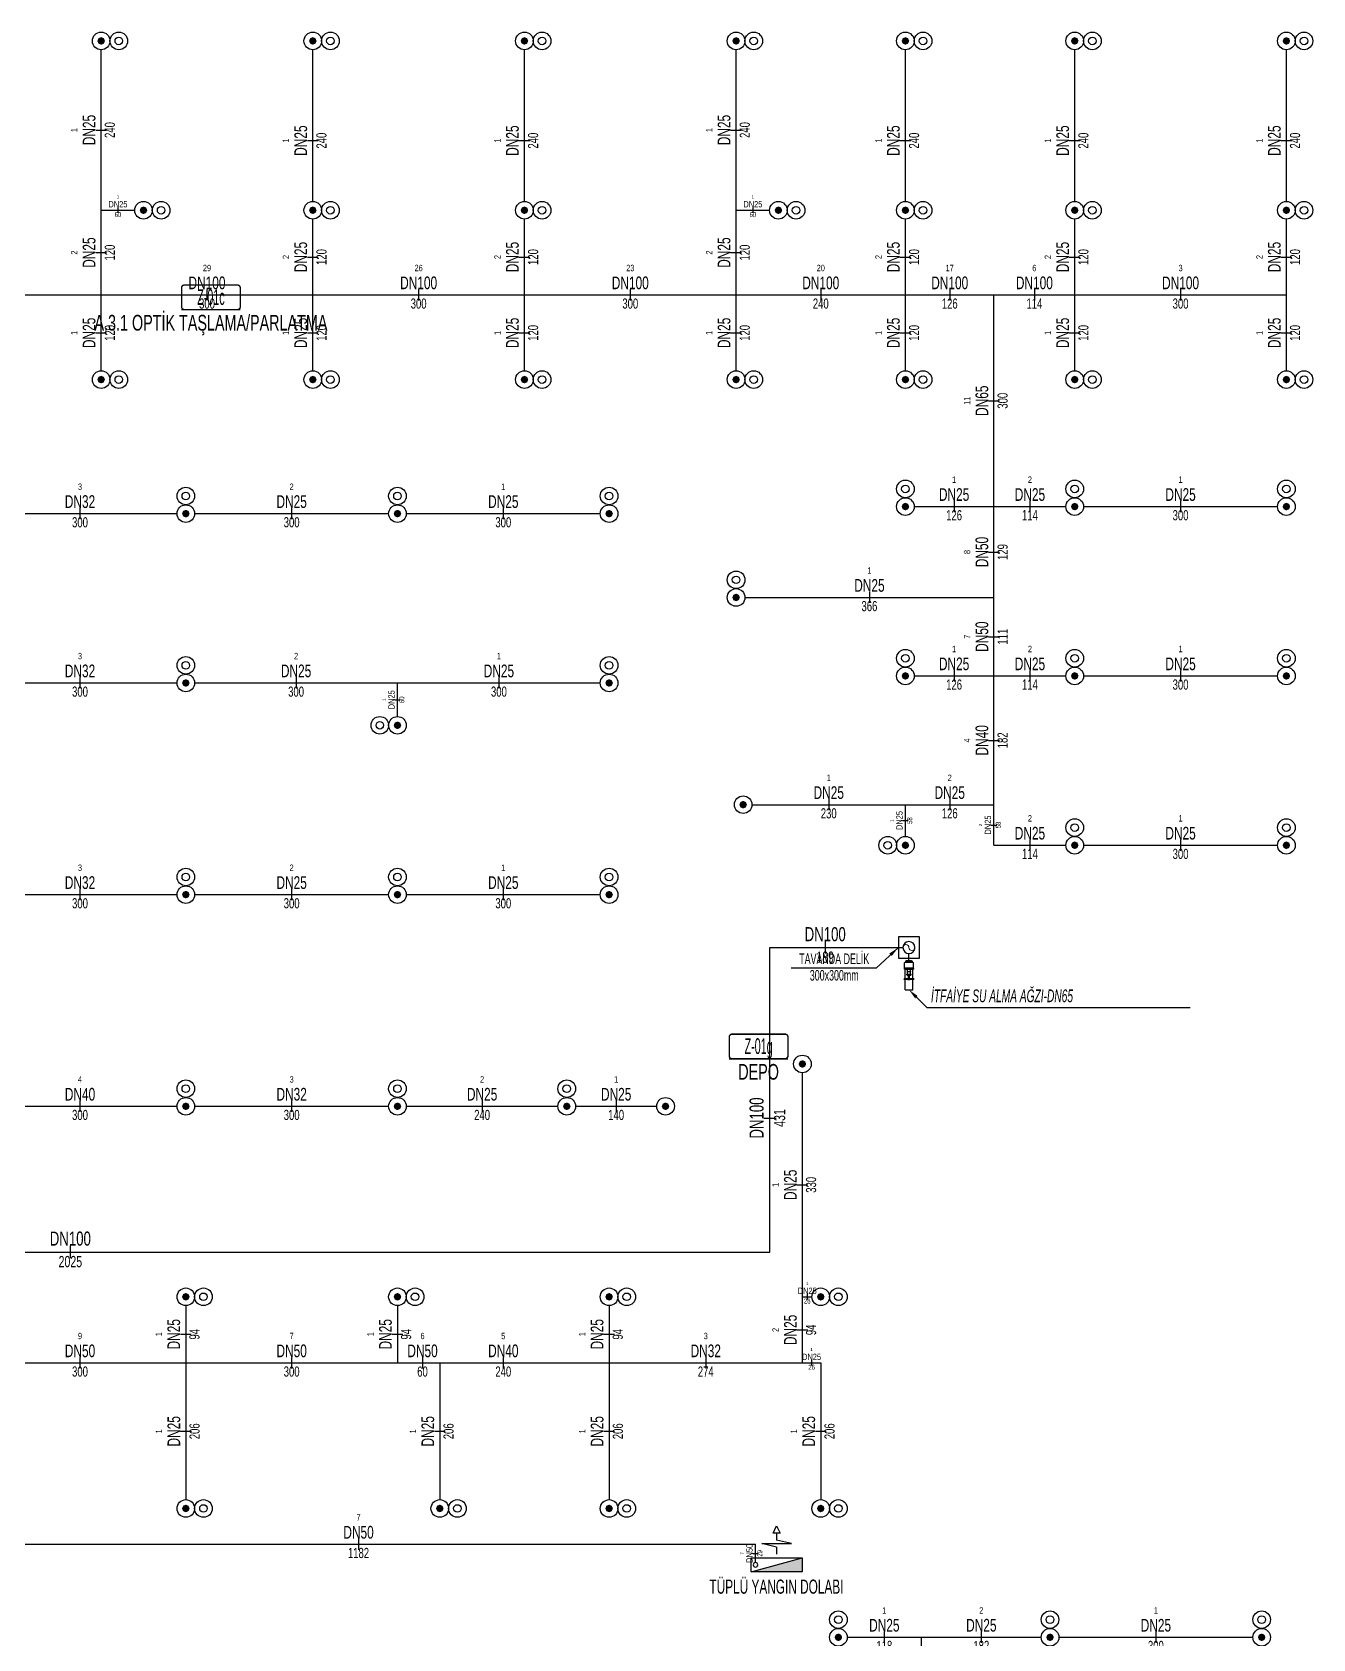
# Model space of a CAD drawing. Header units: centimetres. Extents: x 394264 to 551709, y 50011 to 59011.
# Drawn here: x 496332 to 498147, y 54418 to 56695 of the extents above; entities that cross this region are included whole.
import ezdxf
from ezdxf import colors
from ezdxf.entities.mleader import LeaderData, LeaderLine
from ezdxf.enums import TextEntityAlignment as Align
from ezdxf.math import Vec2, Vec3

# ---------------------------------------------------------------- set-up
doc = ezdxf.new("R2010")
doc.units = ezdxf.units.CM
doc.layers.get('0').update_dxf_attribs({"lineweight": 9})
for name, color, linetype, lineweight in [('-M-FIRE REZERVASYON', 2, 'Continuous', 30), ('-M-FIRE RISER', 7, 'Continuous', 30), ('-M-FIRE VALVE', 7, 'Continuous', 30), ('-M-YNGN-ZON4', 3, 'SP', 30), ('-M-YNGN-ZON6', 11, 'SP', 30), ('-M-YNGN-ZON7', 60, 'SP', 30), ('-M-YNGN-ZON7-CAP-', 7, 'Continuous', 25), ('0-MEK-YNG-YAZI', 71, 'Continuous', 35)]:
    doc.layers.add(name, color=color, linetype=linetype, lineweight=lineweight)
for name, color, linetype in [('-M-MAHAL-DEBILER', 7, 'Continuous'), ('-M-MAHAL-ETIKET-NOT', 7, 'Continuous'), ('-M-MAHAL-ETIKET-NOTM', 7, 'Continuous'), ('-M-MAHAL-ETK-', 7, 'Continuous'), ('-M-MAHAL-HAVA-DEGISIM', 7, 'Continuous'), ('-M-MAHAL-NO', 7, 'Continuous'), ('-M-MAHAL-NOM', 7, 'Continuous'), ('-M-YNGN-BORUID', 7, 'Continuous'), ('-M-YNGN-BORUUZUN', 7, 'Continuous'), ('-M-YNGN-BORUYUK', 7, 'Continuous'), ('-M-YNGN-FHC', 1, 'Continuous'), ('-M-YNGN-SPR-YUK', 7, 'Continuous'), ('-M-YNGN-ZON4-CAP-', 7, 'Continuous'), ('-M-YNGN-ZON4-SPR-', 7, 'Continuous'), ('-M-YNGN-ZON6-CAP-', 7, 'Continuous'), ('-M-YNGN-ZON6-SPR-', 7, 'Continuous')]:
    doc.layers.add(name, color=color, linetype=linetype)
doc.layers.add('-M-YNGN-SPR-CAPCIZGI', color=188, linetype='Continuous', plot=False)
doc.styles.add('-M-ISSO-TEXT-TTF', font='ARIALN.TTF')
doc.styles.add('-M-MHLETK-NOT', font='romans.shx', dxfattribs={"width": 0.7})
doc.styles.add('-M-MHLETK-TEXT', font='ARIALN.TTF', dxfattribs={"width": 0.7})
doc.styles.add('CIZGI', font='tahoma.ttf', dxfattribs={"width": 0.8, "oblique": 20})
doc.styles.add('GMD_', font='ARIALNI.TTF', dxfattribs={"height": 18})
doc.styles.add('HCAD', font='HCAD.SHX', dxfattribs={"width": 0.8, "height": 0.2})
doc.styles.add('PIPESIZE', font='hcad.shx', dxfattribs={"width": 0.8})
doc.styles.add('SPR-NOT', font='romans.shx')
doc.styles.get("Standard").update_dxf_attribs({"font": 'arial.ttf'})
doc.styles.add('YAZI', font='arial.ttf', dxfattribs={"width": 0.6, "height": 40})
doc.linetypes.add('SP', pattern='A,2,-0.1,["SP",CIZGI,S=0.14,R=0.2,X=0,Y=-0.07],-0.255', length=2.355)
doc.dimstyles.get("Standard").update_dxf_attribs({"dimtxt": 0.18, "dimasz": 0.18, "dimexe": 0.18, "dimexo": 0.0625, "dimgap": 0.09, "dimtad": 0, "dimtih": 1, "dimtoh": 1, "dimdec": 4, "dimzin": 0, "dimdsep": 46, "dimtxsty": 'Standard', "dimcen": 0.09, "dimadec": 0, "dimazin": 0, "dimtfac": 1, "dimtdec": 4, "dimtofl": 0, "dimtmove": 0, "dimatfit": 3, "dimfxl": 1, "dimtolj": 1, "dimtzin": 0, "dimarcsym": 0})

# ---------------------------------------------------------------- blocks, each defined once
blk = doc.blocks.new('M-MHLETK-YNG')
at = {"layer": '-M-MAHAL-ETIKET-NOTM', "color": 3, "style": '-M-ISSO-TEXT-TTF', "width": 0.8, "flags": 8}
blk.add_attdef('MAH-ADI2', text='', height=1.11, dxfattribs=at).set_placement((0, -2.55), align=Align.MIDDLE_CENTER)
at = {"layer": '-M-MAHAL-HAVA-DEGISIM', "style": '-M-MHLETK-NOT', "width": 0.5, "flags": 8}
blk.add_attdef('HAVADEG', text='', height=0.6, dxfattribs=at).set_placement((0, 3.61), align=Align.MIDDLE_CENTER)
blk.add_wipeout([(-2.08, 1.74), (2.08, 1.74), (2.08, 0), (-2.08, 0)]).dxf.layer = '-M-MAHAL-ETK-'
at = {"layer": '-M-MAHAL-ETK-', "color": 0}
for p, q in [((-2.08, 0), (2.08, 0)), ((-1.16, 0), (-1.16, 0))]:
    blk.add_line(p, q, dxfattribs=at)
blk.add_lwpolyline([(-1.88, 1.74, 0.1, 0.1, 0), (1.88, 1.74, 0.1, 0.1, -0.414214), (2.08, 1.54, 0.1, 0.1, 0), (2.08, 0.2, 0.1, 0.1, -0.414214), (1.88, 0, 0.1, 0.1, 0), (-1.88, 0, 0.1, 0.1, -0.414214), (-2.08, 0.2, 0.1, 0.1, 0), (-2.08, 1.54, 0.1, 0.1, -0.414214)], format="xyseb", close=True, dxfattribs=at)
at = {"layer": '-M-MAHAL-DEBILER', "color": 4, "style": '-M-MHLETK-NOT', "width": 0.5, "flags": 8}
blk.add_attdef('DEBIS', text='', height=0.4, dxfattribs=at).set_placement((-2.17, 2.15), align=Align.MIDDLE_CENTER)
at = {"layer": '-M-MAHAL-DEBILER', "color": 191, "style": '-M-MHLETK-NOT', "width": 0.5, "flags": 8}
blk.add_attdef('DEBIR', text='', height=0.4, dxfattribs=at).set_placement((-1.61, 2.15), align=Align.MIDDLE_CENTER)
at = {"layer": '-M-MAHAL-DEBILER', "color": 31, "style": '-M-MHLETK-NOT', "width": 0.5, "flags": 8}
blk.add_attdef('DEBIF', text='', height=0.4, dxfattribs=at).set_placement((1.59, 2.15), align=Align.MIDDLE_CENTER)
at = {"layer": '-M-MAHAL-DEBILER', "color": 1, "style": '-M-MHLETK-NOT', "width": 0.5, "flags": 8}
blk.add_attdef('DEBIE', text='', height=0.4, dxfattribs=at).set_placement((2.32, 2.15), align=Align.MIDDLE_CENTER)
at = {"layer": '-M-MAHAL-ETIKET-NOT', "color": 3}
for tag, height, style, width, flags, p in [('KIS', 0.04, '-M-MHLETK-NOT', 0.5, 9, (-2.59, 1.62)), ('ALAN', 0.04, '-M-MHLETK-NOT', 0.5, 9, (-2.58, 1.56)), ('RH', 0.04, '-M-MHLETK-NOT', 0.5, 9, (-2.39, 1.62)), ('YUKSEKLIK', 0.04, '-M-MHLETK-NOT', 0.5, 9, (-2.32, 1.56)), ('YAZ', 0.04, '-M-MHLETK-NOT', 0.5, 9, (-2.18, 1.62)), ('MAH-ADI', 1.11, '-M-ISSO-TEXT-TTF', 0.8, 8, (0, -0.93))]:
    blk.add_attdef(tag, text='', height=height, dxfattribs=dict(at, style=style, width=width, flags=flags)).set_placement(p, align=Align.MIDDLE_CENTER)
at = {"layer": '-M-MAHAL-ETIKET-NOT', "color": 3, "style": '-M-MHLETK-NOT', "width": 0.5, "flags": 9}
for tag, p, height in [('HL', (-2.62, 1.49), 0.0286), ('KLKTR', (-2.62, 1.42), 0.04), ('RDY-BOY1', (-2.61, 1.37), 0.0286), ('RDY-BOY2', (-2.61, 1.32), 0.0286), ('RDY-BOY3', (-2.61, 1.27), 0.0286), ('RDY-BOY4', (-2.61, 1.22), 0.0286), ('KON-BOY1', (-2.61, 1.14), 0.0286), ('HLA', (-2.52, 1.49), 0.0286), ('RDY-TIP1', (-2.5, 1.37), 0.0286), ('RDY-TIP2', (-2.5, 1.32), 0.0286), ('RDY-TIP3', (-2.5, 1.27), 0.0286), ('RDY-TIP4', (-2.5, 1.22), 0.0286), ('KON-TIP1', (-2.5, 1.14), 0.0286), ('RDY-ADET1', (-2.39, 1.37), 0.0286), ('RDY-ADET2', (-2.39, 1.32), 0.0286), ('RDY-ADET3', (-2.39, 1.27), 0.0286), ('RDY-ADET4', (-2.39, 1.22), 0.0286), ('KON-ADET1', (-2.39, 1.14), 0.0286), ('RDY-ISI1', (-2.27, 1.37), 0.0286), ('RDY-ISI2', (-2.27, 1.32), 0.0286), ('RDY-ISI3', (-2.27, 1.27), 0.0286), ('RDY-ISI4', (-2.27, 1.22), 0.0286), ('KON-ISI1', (-2.27, 1.14), 0.0286), ('SHG', (-2.23, 1.49), 0.0286), ('AHU', (-2.23, 1.44), 0.0286), ('LHG', (-2.13, 1.49), 0.0286), ('RDY-BNP1', (-2.1, 1.37), 0.0286), ('RDY-BNP2', (-2.1, 1.32), 0.0286), ('RDY-BNP3', (-2.1, 1.27), 0.0286), ('RDY-BNP4', (-2.1, 1.22), 0.0286), ('KON-BNP1', (-2.1, 1.14), 0.0286), ('HG', (-2.04, 1.49), 0.0286), ('HGA', (-1.96, 1.49), 0.0286), ('EF', (-1.96, 1.44), 0.0286), ('RDY-BNK1', (-1.96, 1.37), 0.0286), ('RDY-BNK2', (-1.96, 1.32), 0.0286), ('RDY-BNK3', (-1.96, 1.27), 0.0286), ('RDY-BNK4', (-1.96, 1.22), 0.0286), ('KON-BNK1', (-1.96, 1.14), 0.0286), ('KON-BOY2', (-2.61, 1.09), 0.0286), ('KON-BOY3', (-2.61, 1.04), 0.0286), ('FCU-TIP1', (-2.61, 0.96), 0.0286), ('FCU-TIP2', (-2.61, 0.91), 0.0286), ('FCU-TIP3', (-2.61, 0.86), 0.0286), ('VRV-TIP1', (-2.61, 0.76), 0.0286), ('VRV-TIP2', (-2.61, 0.71), 0.0286), ('FCU-ADET1', (-2.52, 0.96), 0.0286), ('FCU-ADET2', (-2.52, 0.91), 0.0286), ('FCU-ADET3', (-2.52, 0.86), 0.0286), ('VRV-ADET1', (-2.52, 0.76), 0.0286), ('VRV-ADET2', (-2.52, 0.71), 0.0286), ('KON-TIP2', (-2.5, 1.09), 0.0286), ('KON-TIP3', (-2.5, 1.04), 0.0286), ('FCU-KAP1', (-2.4, 0.96), 0.0286), ('FCU-KAP2', (-2.4, 0.91), 0.0286), ('FCU-KAP3', (-2.4, 0.86), 0.0286), ('VRV-KAP1', (-2.4, 0.76), 0.0286), ('VRV-KAP2', (-2.4, 0.71), 0.0286), ('KON-ADET2', (-2.39, 1.09), 0.0286), ('KON-ADET3', (-2.39, 1.04), 0.0286), ('FCU-DUY1', (-2.27, 0.96), 0.0286), ('FCU-DUY2', (-2.27, 0.91), 0.0286), ('FCU-DUY3', (-2.27, 0.86), 0.0286), ('VRV-DUY1', (-2.27, 0.76), 0.0286), ('VRV-DUY2', (-2.27, 0.71), 0.0286), ('KON-ISI2', (-2.27, 1.09), 0.0286), ('KON-ISI3', (-2.27, 1.04), 0.0286), ('FCU-SOG1', (-2.15, 0.96), 0.0286), ('FCU-SOG2', (-2.15, 0.91), 0.0286), ('FCU-SOG3', (-2.15, 0.86), 0.0286), ('VRV-SOG1', (-2.15, 0.76), 0.0286), ('VRV-SOG2', (-2.15, 0.71), 0.0286), ('KON-BNP2', (-2.1, 1.09), 0.0286), ('KON-BNP3', (-2.1, 1.04), 0.0286), ('FCU-ISI1', (-2.04, 0.96), 0.0286), ('FCU-ISI2', (-2.04, 0.91), 0.0286), ('FCU-ISI3', (-2.04, 0.86), 0.0286), ('VRV-ISI1', (-2.04, 0.76), 0.0286), ('VRV-ISI2', (-2.04, 0.71), 0.0286), ('KON-BNK2', (-1.96, 1.09), 0.0286), ('KON-BNK3', (-1.96, 1.04), 0.0286), ('FCU-DEBI1', (-1.95, 0.96), 0.0286), ('FCU-DEBI2', (-1.95, 0.91), 0.0286), ('FCU-DEBI3', (-1.95, 0.86), 0.0286), ('VRV-DEBI1', (-1.95, 0.76), 0.0286), ('VRV-DEBI2', (-1.95, 0.71), 0.0286), ('FCU-BNP1', (-1.83, 0.96), 0.0286), ('FCU-BNP2', (-1.83, 0.91), 0.0286), ('FCU-BNP3', (-1.83, 0.86), 0.0286), ('VRV-BNP1', (-1.83, 0.76), 0.0286), ('VRV-BNP2', (-1.83, 0.71), 0.0286), ('FCU-BNK1', (-1.61, 0.96), 0.0286), ('FCU-BNK2', (-1.61, 0.91), 0.0286), ('FCU-BNK3', (-1.61, 0.86), 0.0286), ('VRV-BNK1', (-1.61, 0.76), 0.0286), ('VRV-BNK2', (-1.61, 0.71), 0.0286)]:
    blk.add_attdef(tag, p, '', height=height, dxfattribs=at)
at = {"layer": '-M-MAHAL-HAVA-DEGISIM', "style": '-M-MHLETK-NOT', "width": 0.5, "flags": 8}
blk.add_attdef('HAVA', text='', height=0.6, dxfattribs=at).set_placement((0, 2.4), align=Align.MIDDLE_CENTER)
at = {"layer": '-M-MAHAL-NO', "color": 7, "style": '-M-MHLETK-TEXT', "width": 0.6, "flags": 8}
blk.add_attdef('MAH-NO', text='', height=1.11, dxfattribs=at).set_placement((0, 0.89), align=Align.MIDDLE_CENTER)
at = {"layer": '-M-MAHAL-NOM', "color": 7, "style": '-M-MHLETK-TEXT', "width": 0.6, "flags": 8}
blk.add_attdef('MAH-NOM', text='', height=1.11, dxfattribs=at).set_placement((0, 0.89), align=Align.MIDDLE_CENTER)
blk = doc.blocks.new('*U45')
at = {"color": 0, "linetype": 'Continuous', "lineweight": 30}
blk.add_circle((0, 0), 8.5, dxfattribs=at)
at = {"color": 8, "linetype": 'Continuous', "lineweight": 9}
for centre, start, end in [((0, 4.25), 90, 270), ((0, -4.25), 270, 90)]:
    blk.add_arc(centre, 4.25, start, end, dxfattribs=at)
blk = doc.blocks.new('*U143')
at = {"color": 0, "linetype": 'ByBlock'}
for p, q in [((14.4, 0), (0, 0)), ((14.4, 4.8), (14.4, -4.8)), ((14.6, 3.9), (14.4, 4.8)), ((14.9, 4.7), (14.6, 3.9)), ((15.5, -3.9), (14.6, 3.9)), ((14.6, -3.9), (14.6, 0.2)), ((14.7, -5.4), (14.7, 5.4)), ((15.5, 3.9), (15.3, 4.7)), ((15.8, 4.7), (15.5, 3.9)), ((16.4, -3.9), (15.5, 3.9)), ((15.6, 6.3), (17.6, 6.3)), ((17.6, 2.7), (15.6, 2.7)), ((16.4, 3.9), (16.2, 4.7)), ((16.7, 4.7), (16.4, 3.9)), ((17.3, -3.9), (16.4, 3.9)), ((17.3, 3.9), (17.1, 4.7)), ((17.3, 3.9), (17.5, 4.8)), ((17.3, 3.9), (17.3, 0.2)), ((17.5, 4.8), (17.5, -4.8)), ((17.6, -7.1), (17.6, 7.1)), ((18.1, -8.1), (18.1, 8.1)), ((30.3, 9.3), (19, 9.1)), ((28.8, 9.3), (28.8, -9.3)), ((30.5, 9.1), (30.5, -9.1)), ((31.2, 9.3), (30.7, 9.3)), ((31.4, 9.2), (31.4, -9.2)), ((31.9, 3.5), (31.4, 9.2)), ((51, 7.6), (31.5, 7.6)), ((32.1, -3.2), (32.1, 3.2)), ((41.5, 3.2), (32.3, 3.2)), ((36.2, 2.7), (36.2, -2.7)), ((41.5, 4.3), (41.5, -4.3)), ((42.8, 4.3), (41.5, 4.3)), ((43.7, 3.5), (43.7, -3.5)), ((51, 1.2), (43.7, 1.2)), ((51, -10), (51, 10)), ((52.3, -9.4), (52.3, 9.4)), ((73.2, 7.6), (52.3, 7.6)), ((52.5, 2.2), (52.3, 2.2)), ((52.6, -2.1), (52.6, 2.1)), ((53.4, 0.9), (52.6, 0.9)), ((52.7, 1.8), (53.2, 1.8)), ((53.4, -1.6), (53.4, 1.6)), ((73.2, 7.6), (73.2, -7.6)), ((14.6, -3.9), (14.4, -4.8)), ((14.9, -4.7), (14.6, -3.9)), ((15.5, -3.9), (15.3, -4.7)), ((15.8, -4.7), (15.5, -3.9)), ((17.6, -2.7), (15.6, -2.7)), ((15.6, -6.3), (17.6, -6.3)), ((16.4, -3.9), (16.2, -4.7)), ((16.7, -4.7), (16.4, -3.9)), ((17.3, -3.9), (17.1, -4.7)), ((17.3, -3.9), (17.5, -4.8)), ((30.3, -9.3), (19, -9.1)), ((30.3, -9.3), (28.6, -9.3)), ((31.2, -9.3), (30.7, -9.3)), ((31.9, -3.5), (31.4, -9.2)), ((51, -7.6), (31.5, -7.6)), ((41.5, -3.2), (32.3, -3.2)), ((42.8, -4.3), (41.5, -4.3)), ((51, -1.2), (43.7, -1.2)), ((52.5, -2.2), (52.3, -2.2)), ((73.2, -7.6), (52.3, -7.6)), ((53.4, -0.9), (52.6, -0.9)), ((52.7, -1.8), (53.2, -1.8))]:
    blk.add_line(p, q, dxfattribs=at)
for centre, major_axis, start_param, end_param in [((15.6, 5.4), (-0.594, -0.594), 3.926991, 5.497787), ((15.6, 3.5), (0.594, -0.594), 3.926991, 5.497787), ((15.6, 1.8), (0.594, -0.594), 2.356194, 3.926991), ((15.1, 4.6), (-0.148, -0.148), 2.68794, 5.240734), ((16, 4.6), (-0.148, -0.148), 2.68794, 5.240734), ((16.9, 4.6), (0.148, -0.148), 1.117144, 3.669937), ((21.8, 5.6), (-3.2, -3.2), 4.597952, 5.148059), ((30.3, 9.1), (-0.148, -0.148), 2.356194, 3.926991), ((30.7, 9.1), (-0.148, -0.148), 3.926991, 5.497787), ((31.2, 9.1), (0.148, -0.148), 0.89175, 2.356194), ((32.3, 3.6), (-0.297, -0.297), 5.604139, 7.068583), ((35.8, 2.7), (-0.297, -0.297), 2.356194, 3.926991), ((42.8, 3.5), (-0.594, -0.594), 2.356194, 3.926991), ((42.8, 2.9), (-0.594, -0.594), 0.785398, 2.356194), ((42.8, 1.2), (0.594, -0.594), 0.785398, 2.356194), ((50.4, 6.9), (2.22, -2.22), 1.710342, 2.151456), ((52.5, 2.1), (0.0742, -0.0742), 0.785398, 2.356194), ((52.7, 2), (-0.0742, -0.0742), 5.497787, 7.068583), ((53.2, 1.6), (-0.148, -0.148), 2.356194, 3.926991), ((15.6, -1.8), (-0.594, -0.594), 5.497787, 7.068583), ((15.6, -3.5), (0.594, -0.594), 2.356194, 3.926991), ((15.6, -5.4), (0.594, -0.594), 3.926991, 5.497787), ((15.1, -4.6), (-0.148, -0.148), 5.754841, 8.307634), ((16, -4.6), (-0.148, -0.148), 5.754841, 8.307634), ((16.9, -4.6), (-0.148, -0.148), 5.754841, 8.307634), ((21.8, -5.6), (-3.2, -3.2), 5.847515, 6.397622), ((30.3, -9.1), (-0.148, -0.148), 0.785398, 2.356194), ((30.7, -9.1), (0.148, -0.148), 3.926991, 5.497787), ((31.2, -9.1), (-0.148, -0.148), 0.785398, 2.249843), ((32.3, -3.6), (-0.297, -0.297), 3.926991, 5.391435), ((35.8, -2.7), (-0.297, -0.297), 0.785398, 2.356194), ((42.8, -1.2), (-0.594, -0.594), 0.785398, 2.356194), ((42.8, -2.9), (0.594, -0.594), 0.785398, 2.356194), ((42.8, -3.5), (0.594, -0.594), -0.785398, 0.785398), ((50.4, -6.9), (2.22, -2.22), -0.58066, -0.139545), ((52.5, -2.1), (-0.0742, -0.0742), 0.785398, 2.356194), ((52.7, -2), (0.0742, -0.0742), 2.356194, 3.926991), ((53.2, -1.6), (-0.148, -0.148), 0.785398, 2.356194)]:
    blk.add_ellipse(centre, major_axis=major_axis, ratio=1, start_param=start_param, end_param=end_param, dxfattribs=at)
blk = doc.blocks.new('SPRYD01')
at = {"layer": '-M-YNGN-FHC', "linetype": 'Continuous'}
blk.add_line((0, 0), (0, 0), dxfattribs=at)
at = {"color": 0, "linetype": 'ByBlock'}
for p, q in [((10, 6), (-10, -66)), ((-30.1, -8.8), (-30.1, -51.2)), ((-25.1, -30), (-30.1, -8.8)), ((-44.8, -25), (-55.5, -30)), ((-55.5, -30), (-44.8, -35)), ((-44.8, -35), (-44.8, -25)), ((-44.8, -30), (-35.1, -30)), ((-30.1, -51.2), (-35.1, -30)), ((-25.1, -30), (-15, -30))]:
    blk.add_line(p, q, dxfattribs=at)
blk.add_lwpolyline([(-10, -66), (10, -66), (10, 6), (-10, 6)], close=True, dxfattribs=at)
at = {"color": 1, "linetype": 'ByBlock'}
blk.add_lwpolyline([(10, 6), (-10, -66), (10, -66)], close=True, dxfattribs=at)
at = {"color": 0, "linetype": 'ByBlock'}
blk.add_circle((0, 0), 3.25, dxfattribs=at)
at = {"color": 1, "linetype": 'ByBlock'}
blk.add_solid([(10, 6), (-10, -66), (10, -66)], dxfattribs=at)
at = {"layer": '-M-YNGN-SPR-YUK', "style": 'SPR-NOT', "width": 0.5, "flags": 9}
for tag, p in [('YUK', (0, 17.8)), ('CAP', (0, 14.4)), ('TIP', (0.2, 10.8))]:
    blk.add_attdef(tag, text='', height=2.5, dxfattribs=at).set_placement(p, align=Align.MIDDLE_CENTER)
blk = doc.blocks.new('SP-C-UP-12')
at = {"ltscale": 10}
blk.add_line((0, 0), (0, 0), dxfattribs=at)
at = {"color": 1, "linetype": 'Continuous'}
blk.add_circle((0, 0), 12.5, dxfattribs=at)
at = {"ltscale": 10}
for points in [[(-5.4, 0), (-3.8, 3.8), (-3.8, -3.8), (0, 5.4)], [(-3.8, -3.8), (0, 5.4), (0, -5.4), (3.8, 3.8)], [(0, -5.4), (3.8, 3.8), (3.8, -3.8), (5.4, 0)]]:
    blk.add_solid(points, dxfattribs=at)
at = {"layer": '-M-YNGN-SPR-YUK', "style": 'SPR-NOT', "width": 0.5, "flags": 9}
for tag, p in [('YUK', (0, 17.8)), ('CAP', (0, 14.4)), ('TIP', (0.2, 10.8))]:
    blk.add_attdef(tag, text='', height=2.5, dxfattribs=at).set_placement(p, align=Align.MIDDLE_CENTER)
blk = doc.blocks.new('SP-C-PU-12')
at = {"ltscale": 10}
blk.add_line((0, 0), (0, 0), dxfattribs=at)
at = {"color": 1, "linetype": 'Continuous'}
for centre in [(0, 0), (25, 0)]:
    blk.add_circle(centre, 12.5, dxfattribs=at)
at = {"ltscale": 10}
blk.add_circle((25, 0), 5.37, dxfattribs=at)
for points in [[(-5.4, 0), (-3.8, 3.8), (-3.8, -3.8), (0, 5.4)], [(-3.8, -3.8), (0, 5.4), (0, -5.4), (3.8, 3.8)], [(0, -5.4), (3.8, 3.8), (3.8, -3.8), (5.4, 0)]]:
    blk.add_solid(points, dxfattribs=at)
at = {"layer": '-M-YNGN-SPR-YUK', "style": 'SPR-NOT', "width": 0.5, "flags": 9}
for tag, p in [('YUK', (0, 17.8)), ('CAP', (0, 14.4)), ('TIP', (0.2, 10.8))]:
    blk.add_attdef(tag, text='', height=2.5, dxfattribs=at).set_placement(p, align=Align.MIDDLE_CENTER)
blk = doc.blocks.new('SPRKL100')
at = {"layer": '-M-YNGN-SPR-CAPCIZGI'}
blk.add_line((0, 0.43), (0, -0.43), dxfattribs=at)
at = {"layer": '-M-YNGN-BORUID', "color": 0, "style": 'HCAD', "width": 0.8, "flags": 1}
blk.add_attdef('DIC', text='', height=0.4, dxfattribs=at).set_placement((0, -1.69), align=Align.CENTER)
at = {"layer": '-M-YNGN-BORUUZUN', "color": 0, "style": 'HCAD', "width": 0.7}
blk.add_attdef('BOY', text='', height=0.8, dxfattribs=at).set_placement((0, -1.08), align=Align.CENTER)
at = {"layer": '-M-YNGN-BORUYUK', "color": 6, "style": 'PIPESIZE', "width": 0.8}
blk.add_attdef('YUK', text='', height=0.5, dxfattribs=at).set_placement((0, 1.87), align=Align.CENTER)
at = {"color": 0, "style": 'PIPESIZE', "width": 0.7}
blk.add_attdef('CAP', text='', height=1, dxfattribs=at).set_placement((0, 0.45), align=Align.CENTER)
blk = doc.blocks.new('A$C69E72E55')
at = {"layer": '-M-YNGN-ZON4', "ltscale": 50}
for p, q in [((496429.7, 56442.6), (496429.7, 56670.1)), ((496729.7, 56455.1), (496729.7, 56670.1)), ((497029.7, 56455.1), (497029.7, 56670.1)), ((497329.7, 56442.6), (497329.7, 56670.1)), ((497569.7, 56455.1), (497569.7, 56670.1)), ((497809.7, 56455.1), (497809.7, 56670.1)), ((498109.7, 56455.1), (498109.7, 56670.1)), ((496429.7, 56442.6), (496477.2, 56442.6)), ((496429.7, 56322.6), (496429.7, 56442.6)), ((497329.7, 56442.6), (497377.2, 56442.6)), ((497329.7, 56322.6), (497329.7, 56442.6)), ((496729.7, 56322.6), (496729.7, 56430.1)), ((497029.7, 56322.6), (497029.7, 56430.1)), ((497569.7, 56322.6), (497569.7, 56430.1)), ((497809.7, 56322.6), (497809.7, 56430.1)), ((498109.7, 56322.6), (498109.7, 56430.1)), ((496129.7, 56322.6), (496429.7, 56322.6)), ((496429.7, 56215.1), (496429.7, 56322.6)), ((496429.7, 56322.6), (496729.7, 56322.6)), ((496729.7, 56215.1), (496729.7, 56322.6)), ((496729.7, 56322.6), (497029.7, 56322.6)), ((497029.7, 56215.1), (497029.7, 56322.6)), ((497029.7, 56322.6), (497329.7, 56322.6)), ((497329.7, 56215.1), (497329.7, 56322.6)), ((497329.7, 56322.6), (497569.7, 56322.6)), ((497569.7, 56215.1), (497569.7, 56322.6)), ((497569.7, 56322.6), (497695.2, 56322.6)), ((497695.2, 56322.6), (497809.7, 56322.6)), ((497695.2, 56022.6), (497695.2, 56322.6)), ((497809.7, 56215.1), (497809.7, 56322.6)), ((497809.7, 56322.6), (498109.7, 56322.6)), ((498109.7, 56215.1), (498109.7, 56322.6)), ((497582.2, 56022.6), (497695.2, 56022.6)), ((497695.2, 55893.8), (497695.2, 56022.6)), ((497695.2, 56022.6), (497797.2, 56022.6)), ((497822.2, 56022.6), (498097.2, 56022.6)), ((496262.2, 56012.6), (496537.2, 56012.6)), ((496562.2, 56012.6), (496837.2, 56012.6)), ((496862.2, 56012.6), (497137.2, 56012.6)), ((497342.2, 55893.8), (497695.2, 55893.8)), ((497695.2, 55782.6), (497695.2, 55893.8)), ((496262.2, 55772.6), (496537.2, 55772.6)), ((496562.2, 55772.6), (496849.7, 55772.6)), ((496849.7, 55772.6), (497137.2, 55772.6)), ((496849.7, 55725.1), (496849.7, 55772.6)), ((497582.2, 55782.6), (497695.2, 55782.6)), ((497695.2, 55600.1), (497695.2, 55782.6)), ((497695.2, 55782.6), (497797.2, 55782.6)), ((497822.2, 55782.6), (498097.2, 55782.6)), ((497352.2, 55600.1), (497569.7, 55600.1)), ((497569.7, 55600.1), (497695.2, 55600.1)), ((497569.7, 55555.1), (497569.7, 55600.1)), ((497695.2, 55542.6), (497695.2, 55600.1)), ((497695.2, 55542.6), (497797.2, 55542.6)), ((497822.2, 55542.6), (498097.2, 55542.6)), ((496262.2, 55472.6), (496537.2, 55472.6)), ((496562.2, 55472.6), (496837.2, 55472.6)), ((496862.2, 55472.6), (497137.2, 55472.6)), ((497423.7, 54902.6), (497423.7, 55220.1)), ((496262.2, 55172.6), (496537.2, 55172.6)), ((496562.2, 55172.6), (496837.2, 55172.6)), ((496862.2, 55172.6), (497077.2, 55172.6)), ((497102.2, 55172.6), (497217.2, 55172.6)), ((496549.7, 54890.1), (496549.7, 54808.9)), ((496849.7, 54890.1), (496849.7, 54808.9)), ((497149.7, 54890.1), (497149.7, 54808.9)), ((497423.7, 54808.9), (497423.7, 54902.6)), ((497423.7, 54902.6), (497437.2, 54902.6)), ((496249.7, 54808.9), (496549.7, 54808.9)), ((496549.7, 54808.9), (496549.9, 54615.1)), ((496549.7, 54808.9), (496849.7, 54808.9)), ((496849.7, 54808.9), (496909.7, 54808.9)), ((496909.7, 54808.9), (496909.9, 54615.1)), ((496909.7, 54808.9), (497149.7, 54808.9)), ((497149.7, 54808.9), (497149.9, 54615.1)), ((497149.7, 54808.9), (497423.7, 54808.9)), ((497423.7, 54808.9), (497449.7, 54808.9)), ((497449.7, 54808.9), (497449.9, 54615.1)), ((496175.4, 54551.8), (497357.2, 54551.8)), ((497357.2, 54525.9), (497357.2, 54551.8))]:
    blk.add_line(p, q, dxfattribs=at)
at = {"layer": '-M-YNGN-ZON4-CAP-'}
for p, xscale, yscale, zscale, rotation, values in [((496429.7, 56556.3), 18, 18, 18, 90, {'YUK': '1', 'CAP': 'DN25', 'BOY': '240'}), ((497329.7, 56556.3), 18, 18, 18, 90, {'YUK': '1', 'CAP': 'DN25', 'BOY': '240'}), ((496729.7, 56541.3), 18, 18, 18, 90, {'YUK': '1', 'CAP': 'DN25', 'BOY': '240'}), ((497029.7, 56541.3), 18, 18, 18, 90, {'YUK': '1', 'CAP': 'DN25', 'BOY': '240'}), ((497569.7, 56541.3), 18, 18, 18, 90, {'YUK': '1', 'CAP': 'DN25', 'BOY': '240'}), ((497809.7, 56541.3), 18, 18, 18, 90, {'YUK': '1', 'CAP': 'DN25', 'BOY': '240'}), ((498109.7, 56541.3), 18, 18, 18, 90, {'YUK': '1', 'CAP': 'DN25', 'BOY': '240'}), ((496429.7, 56382.6), 18, 18, 18, 90, {'YUK': '2', 'CAP': 'DN25', 'BOY': '120'}), ((496729.7, 56376.3), 18, 18, 18, 90, {'YUK': '2', 'CAP': 'DN25', 'BOY': '120'}), ((497029.7, 56376.3), 18, 18, 18, 90, {'YUK': '2', 'CAP': 'DN25', 'BOY': '120'}), ((497329.7, 56382.6), 18, 18, 18, 90, {'YUK': '2', 'CAP': 'DN25', 'BOY': '120'}), ((497569.7, 56376.3), 18, 18, 18, 90, {'YUK': '2', 'CAP': 'DN25', 'BOY': '120'}), ((497809.7, 56376.3), 18, 18, 18, 90, {'YUK': '2', 'CAP': 'DN25', 'BOY': '120'}), ((498109.7, 56376.3), 18, 18, 18, 90, {'YUK': '2', 'CAP': 'DN25', 'BOY': '120'}), ((496429.7, 56268.8), 18, 18, 18, 90, {'YUK': '1', 'CAP': 'DN25', 'BOY': '120'}), ((496729.7, 56268.8), 18, 18, 18, 90, {'YUK': '1', 'CAP': 'DN25', 'BOY': '120'}), ((497029.7, 56268.8), 18, 18, 18, 90, {'YUK': '1', 'CAP': 'DN25', 'BOY': '120'}), ((497329.7, 56268.8), 18, 18, 18, 90, {'YUK': '1', 'CAP': 'DN25', 'BOY': '120'}), ((497569.7, 56268.8), 18, 18, 18, 90, {'YUK': '1', 'CAP': 'DN25', 'BOY': '120'}), ((497809.7, 56268.8), 18, 18, 18, 90, {'YUK': '1', 'CAP': 'DN25', 'BOY': '120'}), ((498109.7, 56268.8), 18, 18, 18, 90, {'YUK': '1', 'CAP': 'DN25', 'BOY': '120'}), ((497695.2, 56172.6), 18, 18, 18, 90, {'YUK': '11', 'CAP': 'DN65', 'BOY': '300'}), ((497695.2, 55958.2), 18, 18, 18, 90, {'YUK': '8', 'CAP': 'DN50', 'BOY': '129'}), ((497695.2, 55838.2), 18, 18, 18, 90, {'YUK': '7', 'CAP': 'DN50', 'BOY': '111'}), ((496849.7, 55748.8), 9, 9, 9, 90, {'YUK': '1', 'CAP': 'DN25', 'BOY': '60'}), ((497695.2, 55691.3), 18, 18, 18, 90, {'YUK': '4', 'CAP': 'DN40', 'BOY': '182'}), ((497569.7, 55577.6), 9, 9, 9, 90, {'YUK': '1', 'CAP': 'DN25', 'BOY': '58'}), ((497695.2, 55571.3), 9, 9, 9, 90, {'YUK': '2', 'CAP': 'DN25', 'BOY': '58'}), ((497423.7, 55061.3), 18, 18, 18, 90, {'YUK': '1', 'CAP': 'DN25', 'BOY': '330'}), ((496549.7, 54849.5), 18, 18, 18, 90.00000313041234, {'YUK': '1', 'CAP': 'DN25', 'BOY': '94'}), ((496849.7, 54849.5), 18, 18, 18, 90.00000313041234, {'YUK': '1', 'CAP': 'DN25', 'BOY': '94'}), ((497149.7, 54849.5), 18, 18, 18, 90.00000313041234, {'YUK': '1', 'CAP': 'DN25', 'BOY': '94'}), ((497423.7, 54855.7), 18, 18, 18, 90, {'YUK': '2', 'CAP': 'DN25', 'BOY': '94'}), ((496549.8, 54712), 18, 18, 18, 90.05794131260306, {'YUK': '1', 'CAP': 'DN25', 'BOY': '206'}), ((496909.8, 54712), 18, 18, 18, 90.05794131260306, {'YUK': '1', 'CAP': 'DN25', 'BOY': '206'}), ((497149.8, 54712), 18, 18, 18, 90.05794131260306, {'YUK': '1', 'CAP': 'DN25', 'BOY': '206'}), ((497449.8, 54712), 18, 18, 18, 90.05794131260306, {'YUK': '1', 'CAP': 'DN25', 'BOY': '206'}), ((497357.2, 54538.9), 9, 9, 9, 90, {'YUK': '7', 'CAP': 'DN50', 'BOY': '29'})]:
    blk.add_blockref('SPRKL100', p, dxfattribs=dict(at, xscale=xscale, yscale=yscale, zscale=zscale, rotation=rotation)).add_auto_attribs(values)
for p, xscale, yscale, zscale, values in [((496453.5, 56442.6), 9, 9, 9, {'YUK': '1', 'CAP': 'DN25', 'BOY': '60'}), ((497353.5, 56442.6), 9, 9, 9, {'YUK': '1', 'CAP': 'DN25', 'BOY': '60'}), ((496579.7, 56322.6), 18, 18, 18, {'YUK': '29', 'CAP': 'DN100', 'BOY': '300'}), ((496879.7, 56322.6), 18, 18, 18, {'YUK': '26', 'CAP': 'DN100', 'BOY': '300'}), ((497179.7, 56322.6), 18, 18, 18, {'YUK': '23', 'CAP': 'DN100', 'BOY': '300'}), ((497449.7, 56322.6), 18, 18, 18, {'YUK': '20', 'CAP': 'DN100', 'BOY': '240'}), ((497632.5, 56322.6), 18, 18, 18, {'YUK': '17', 'CAP': 'DN100', 'BOY': '126'}), ((497752.5, 56322.6), 18, 18, 18, {'YUK': '6', 'CAP': 'DN100', 'BOY': '114'}), ((497959.7, 56322.6), 18, 18, 18, {'YUK': '3', 'CAP': 'DN100', 'BOY': '300'}), ((496399.7, 56012.6), 18, 18, 18, {'YUK': '3', 'CAP': 'DN32', 'BOY': '300'}), ((496699.7, 56012.6), 18, 18, 18, {'YUK': '2', 'CAP': 'DN25', 'BOY': '300'}), ((496999.7, 56012.6), 18, 18, 18, {'YUK': '1', 'CAP': 'DN25', 'BOY': '300'}), ((497638.7, 56022.6), 18, 18, 18, {'YUK': '1', 'CAP': 'DN25', 'BOY': '126'}), ((497746.2, 56022.6), 18, 18, 18, {'YUK': '2', 'CAP': 'DN25', 'BOY': '114'}), ((497959.7, 56022.6), 18, 18, 18, {'YUK': '1', 'CAP': 'DN25', 'BOY': '300'}), ((497518.7, 55893.8), 18, 18, 18, {'YUK': '1', 'CAP': 'DN25', 'BOY': '366'}), ((497638.7, 55782.6), 18, 18, 18, {'YUK': '1', 'CAP': 'DN25', 'BOY': '126'}), ((497746.2, 55782.6), 18, 18, 18, {'YUK': '2', 'CAP': 'DN25', 'BOY': '114'}), ((497959.7, 55782.6), 18, 18, 18, {'YUK': '1', 'CAP': 'DN25', 'BOY': '300'}), ((496399.7, 55772.6), 18, 18, 18, {'YUK': '3', 'CAP': 'DN32', 'BOY': '300'}), ((496706, 55772.6), 18, 18, 18, {'YUK': '2', 'CAP': 'DN25', 'BOY': '300'}), ((496993.5, 55772.6), 18, 18, 18, {'YUK': '1', 'CAP': 'DN25', 'BOY': '300'}), ((497461, 55600.1), 18, 18, 18, {'YUK': '1', 'CAP': 'DN25', 'BOY': '230'}), ((497632.5, 55600.1), 18, 18, 18, {'YUK': '2', 'CAP': 'DN25', 'BOY': '126'}), ((497746.2, 55542.6), 18, 18, 18, {'YUK': '2', 'CAP': 'DN25', 'BOY': '114'}), ((497959.7, 55542.6), 18, 18, 18, {'YUK': '1', 'CAP': 'DN25', 'BOY': '300'}), ((496399.7, 55472.6), 18, 18, 18, {'YUK': '3', 'CAP': 'DN32', 'BOY': '300'}), ((496699.7, 55472.6), 18, 18, 18, {'YUK': '2', 'CAP': 'DN25', 'BOY': '300'}), ((496999.7, 55472.6), 18, 18, 18, {'YUK': '1', 'CAP': 'DN25', 'BOY': '300'}), ((496399.7, 55172.6), 18, 18, 18, {'YUK': '4', 'CAP': 'DN40', 'BOY': '300'}), ((496699.7, 55172.6), 18, 18, 18, {'YUK': '3', 'CAP': 'DN32', 'BOY': '300'}), ((496969.7, 55172.6), 18, 18, 18, {'YUK': '2', 'CAP': 'DN25', 'BOY': '240'}), ((497159.7, 55172.6), 18, 18, 18, {'YUK': '1', 'CAP': 'DN25', 'BOY': '140'}), ((497430.5, 54902.6), 9, 9, 9, {'YUK': '1', 'CAP': 'DN25', 'BOY': '26'}), ((496399.7, 54808.9), 18, 18, 18, {'YUK': '9', 'CAP': 'DN50', 'BOY': '300'}), ((496699.7, 54808.9), 18, 18, 18, {'YUK': '7', 'CAP': 'DN50', 'BOY': '300'}), ((496885.2, 54808.9), 18, 18, 18, {'YUK': '6', 'CAP': 'DN50', 'BOY': '60'}), ((496999.7, 54808.9), 18, 18, 18, {'YUK': '5', 'CAP': 'DN40', 'BOY': '240'}), ((497286.7, 54808.9), 18, 18, 18, {'YUK': '3', 'CAP': 'DN32', 'BOY': '274'}), ((497436.7, 54808.9), 9, 9, 9, {'YUK': '1', 'CAP': 'DN25', 'BOY': '26'}), ((496794.5, 54551.8), 18, 18, 18, {'YUK': '7', 'CAP': 'DN50', 'BOY': '1182'})]:
    blk.add_blockref('SPRKL100', p, dxfattribs=dict(at, xscale=xscale, yscale=yscale, zscale=zscale)).add_auto_attribs(values)
at = {"layer": '-M-YNGN-ZON4-SPR-', "color": 3}
for name, p in [('SP-C-PU-12', (496429.7, 56682.6)), ('SP-C-PU-12', (496729.7, 56682.6)), ('SP-C-PU-12', (497029.7, 56682.6)), ('SP-C-PU-12', (497329.7, 56682.6)), ('SP-C-PU-12', (497569.7, 56682.6)), ('SP-C-PU-12', (497809.7, 56682.6)), ('SP-C-PU-12', (498109.7, 56682.6)), ('SP-C-PU-12', (496489.7, 56442.6)), ('SP-C-PU-12', (496729.7, 56442.6)), ('SP-C-PU-12', (497029.7, 56442.6)), ('SP-C-PU-12', (497389.7, 56442.6)), ('SP-C-PU-12', (497569.7, 56442.6)), ('SP-C-PU-12', (497809.7, 56442.6)), ('SP-C-PU-12', (498109.7, 56442.6)), ('SP-C-PU-12', (496429.7, 56202.6)), ('SP-C-PU-12', (496729.7, 56202.6)), ('SP-C-PU-12', (497029.7, 56202.6)), ('SP-C-PU-12', (497329.7, 56202.6)), ('SP-C-PU-12', (497569.7, 56202.6)), ('SP-C-PU-12', (497809.7, 56202.6)), ('SP-C-PU-12', (498109.7, 56202.6)), ('SP-C-UP-12', (497339.7, 55600.1)), ('SP-C-UP-12', (497423.7, 55232.6)), ('SP-C-UP-12', (497229.7, 55172.6)), ('SP-C-PU-12', (496549.7, 54902.6)), ('SP-C-PU-12', (496849.7, 54902.6)), ('SP-C-PU-12', (497149.7, 54902.6)), ('SP-C-PU-12', (497449.7, 54902.6)), ('SP-C-PU-12', (496549.7, 54602.6)), ('SP-C-PU-12', (496909.7, 54602.6)), ('SP-C-PU-12', (497149.7, 54602.6)), ('SP-C-PU-12', (497449.7, 54602.6))]:
    blk.add_blockref(name, p, dxfattribs=at)
for p, rotation in [((496549.7, 56012.6), 90), ((496849.7, 56012.6), 90), ((497149.7, 56012.6), 90), ((497569.7, 56022.6), 90), ((497809.7, 56022.6), 90), ((498109.7, 56022.6), 90), ((497329.7, 55893.8), 90), ((497569.7, 55782.6), 90), ((497809.7, 55782.6), 90), ((498109.7, 55782.6), 90), ((496549.7, 55772.6), 90), ((497149.7, 55772.6), 90), ((496849.7, 55712.6), 180), ((497809.7, 55542.6), 90), ((498109.7, 55542.6), 90), ((497569.7, 55542.6), 180), ((496549.7, 55472.6), 90), ((496849.7, 55472.6), 90), ((497149.7, 55472.6), 90), ((496549.7, 55172.6), 90), ((496849.7, 55172.6), 90), ((497089.7, 55172.6), 90)]:
    blk.add_blockref('SP-C-PU-12', p, dxfattribs=dict(at, rotation=rotation))
blk = doc.blocks.new('A$C69E72EB0')
at = {"layer": '-M-YNGN-ZON6', "ltscale": 50}
for p, q in [((497487.2, 54420), (497592.4, 54420)), ((497592.4, 54420), (497762.2, 54420)), ((497592.4, 54120), (497592.4, 54420)), ((497787.2, 54420), (498062.2, 54420))]:
    blk.add_line(p, q, dxfattribs=at)
at = {"layer": '-M-YNGN-ZON6-CAP-', "xscale": 18, "yscale": 18, "zscale": 18, "rotation": 0.005091899598669226}
for p, values in [((497539.8, 54420), {'YUK': '1', 'CAP': 'DN25', 'BOY': '118'}), ((497677.3, 54420), {'YUK': '2', 'CAP': 'DN25', 'BOY': '182'}), ((497924.7, 54420), {'YUK': '1', 'CAP': 'DN25', 'BOY': '300'})]:
    blk.add_blockref('SPRKL100', p, dxfattribs=at).add_auto_attribs(values)
at = {"layer": '-M-YNGN-ZON6-SPR-', "color": 3, "rotation": 90.10491440322859}
for p in [(497474.7, 54420), (497774.7, 54420), (498074.7, 54420)]:
    blk.add_blockref('SP-C-PU-12', p, dxfattribs=at)

msp = doc.modelspace()

# ---------------------------------------------------------------- linework, layer by layer
at = {"layer": '-M-FIRE REZERVASYON'}
msp.add_lwpolyline([(497559.7, 55412.6), (497559.7, 55382.6), (497589.7, 55382.6), (497589.7, 55412.6)], close=True, dxfattribs=at)
at = {"layer": '-M-YNGN-ZON7', "ltscale": 50}
for p, q in [((497377.7, 55397.6), (497566.2, 55397.6)), ((495352.4, 54966.1), (497377.7, 54966.1))]:
    msp.add_line(p, q, dxfattribs=at)

# ---------------------------------------------------------------- block references
at = {"layer": '-M-FIRE RISER', "linetype": 'Continuous', "xscale": -1, "rotation": 89.99999999999946}
msp.add_blockref('*U45', (497574.7, 55397.6), dxfattribs=at)
at = {"layer": '-M-FIRE VALVE', "xscale": -0.7000000000000011, "yscale": 0.7000000000000011, "zscale": 0.7000000000000011, "rotation": 89.9999999999995}
msp.add_blockref('*U143', (497574.7, 55389.1), dxfattribs=at)
at = {"layer": '-M-MAHAL-ETK-', "xscale": 20, "yscale": 20, "zscale": 20}
for p, values in [((496585.3, 56301.8), {'MAH-NO': 'Z-01c', 'MAH-ADI': 'A.3.1 OPTİK TAŞLAMA/PARLATMA'}), ((497361.6, 55240.1), {'MAH-NO': 'Z-01g', 'MAH-ADI': 'DEPO'})]:
    msp.add_blockref('M-MHLETK-YNG', p, dxfattribs=at).add_auto_attribs(values)
at = {"layer": '-M-YNGN-FHC', "linetype": 'Continuous', "xscale": -1, "rotation": 89.99999999999962}
msp.add_blockref('SPRYD01', (497357.2, 54522.7), dxfattribs=at)
at = {"layer": '-M-YNGN-ZON6', "ltscale": 50}
msp.add_blockref('A$C69E72EB0', (0, 0), dxfattribs=at)
at = {"layer": '-M-YNGN-ZON7-CAP-'}
ref = msp.add_blockref('SPRKL100', (497456, 55397.6), dxfattribs=dict(at, xscale=20, yscale=20, zscale=20))
ref.add_attrib('CAP', 'DN100', dxfattribs={"layer": '0', "color": 0, "height": 20, "style": 'PIPESIZE', "width": 0.7}).set_placement((497456, 55406.6), align=Align.CENTER)
ref.add_attrib('BOY', '189', dxfattribs={"layer": '-M-YNGN-BORUUZUN', "color": 0, "height": 16, "style": 'HCAD', "width": 0.7}).set_placement((497456, 55376), align=Align.CENTER)
ref = msp.add_blockref('SPRKL100', (497377.7, 55156), dxfattribs=dict(at, xscale=20, yscale=20, zscale=20, rotation=90))
ref.add_attrib('CAP', 'DN100', dxfattribs={"layer": '0', "color": 0, "height": 20, "rotation": 90, "style": 'PIPESIZE', "width": 0.7}).set_placement((497368.7, 55156), align=Align.CENTER)
ref.add_attrib('BOY', '431', dxfattribs={"layer": '-M-YNGN-BORUUZUN', "color": 0, "height": 16, "rotation": 90, "style": 'HCAD', "width": 0.7}).set_placement((497399.3, 55156), align=Align.CENTER)
ref = msp.add_blockref('SPRKL100', (496386, 54966.1), dxfattribs=dict(at, xscale=20, yscale=20, zscale=20))
ref.add_attrib('CAP', 'DN100', dxfattribs={"layer": '0', "color": 0, "height": 20, "style": 'PIPESIZE', "width": 0.7}).set_placement((496386, 54975.1), align=Align.CENTER)
ref.add_attrib('BOY', '2025', dxfattribs={"layer": '-M-YNGN-BORUUZUN', "color": 0, "height": 16, "style": 'HCAD', "width": 0.7}).set_placement((496386, 54944.5), align=Align.CENTER)

# ---------------------------------------------------------------- texts
at = {"layer": '-M-FIRE REZERVASYON', "style": 'YAZI', "width": 0.6}
msp.add_text('TAVANDA DELİK', height=15, dxfattribs=at).set_placement((497468.8, 55369.7), align=Align.BOTTOM_CENTER)
msp.add_text('300x300mm', height=15, dxfattribs=at).set_placement((497468.8, 55365.8), align=Align.TOP_CENTER)
at = {"layer": '0-MEK-YNG-YAZI', "color": 61, "style": 'YAZI', "width": 0.6}
msp.add_text('TÜPLÜ YANGIN DOLABI', height=20, dxfattribs=at).set_placement((497291.9, 54481.8))

# ---------------------------------------------------------------- leaders
at = {"layer": '-M-FIRE REZERVASYON'}
msp.add_leader([(497559.7, 55397.6), (497528.2, 55368.6), (497407.8, 55368.6)], dimstyle='Standard', override={"dimscale": 100, "dimasz": 0.15, "dimfxl": 0.18}, dxfattribs=at)
at = {"layer": '-M-FIRE VALVE'}
ml = msp.add_multileader_mtext('Standard', dxfattribs=at)
ml.set_content('\\W0.7;İTFAİYE SU ALMA AĞZI-DN65', color=256, style='GMD_')
ml.set_leader_properties(color=256)
ml.build(insert=Vec2(0, 0))
ml.multileader.update_dxf_attribs({"text_left_attachment_type": 5, "text_right_attachment_type": 5, "dogleg_length": 1, "arrow_head_size": 15})
ctx = ml.context
ctx.base_point, ctx.char_height, ctx.arrow_head_size, ctx.landing_gap_size, ctx.plane_origin = Vec3(497601.2, 55312.5), 18, 15, 5, Vec3(498146.8, 54656.2)
ctx.left_attachment, ctx.right_attachment, ctx.text_align_type, ctx.attachment_type = 5, 5, 1, 1
notes = []
notes.append((ctx, [(0, (1, 1, 0), (497600.2, 55312.5), (1, 0), 1, [(0, [(497574.7, 55337.8)], 0, [])])]))
ctx.mtext.insert, ctx.mtext.width, ctx.mtext.alignment, ctx.mtext.flow_direction = Vec3(497706.6, 55338.2), 389.572, 2, 5
for ctx, leaders in notes:
    for number, flags, end, landing, length, lines in leaders:
        leader = LeaderData()
        leader.index, (leader.has_last_leader_line, leader.has_dogleg_vector, leader.attachment_direction) = number, flags
        leader.last_leader_point, leader.dogleg_vector, leader.dogleg_length = Vec3(end), Vec3(landing), length
        for number, points, colour, breaks in lines:
            line = LeaderLine()
            line.index, line.vertices, line.color, line.breaks = number, Vec3.list(points), colors.encode_raw_color(colour), breaks
            leader.lines.append(line)
        ctx.leaders.append(leader)

# ---------------------------------------------------------------- next in the draw order: linework, layer by layer
at = {"layer": '-M-YNGN-ZON7', "ltscale": 50}
msp.add_line((497377.7, 54966.1), (497377.7, 55397.6), dxfattribs=at)

# ---------------------------------------------------------------- next in the draw order: block references
at = {"layer": '-M-YNGN-ZON4', "ltscale": 50}
msp.add_blockref('A$C69E72E55', (0, 0), dxfattribs=at)

doc.saveas('drawing.dxf')
